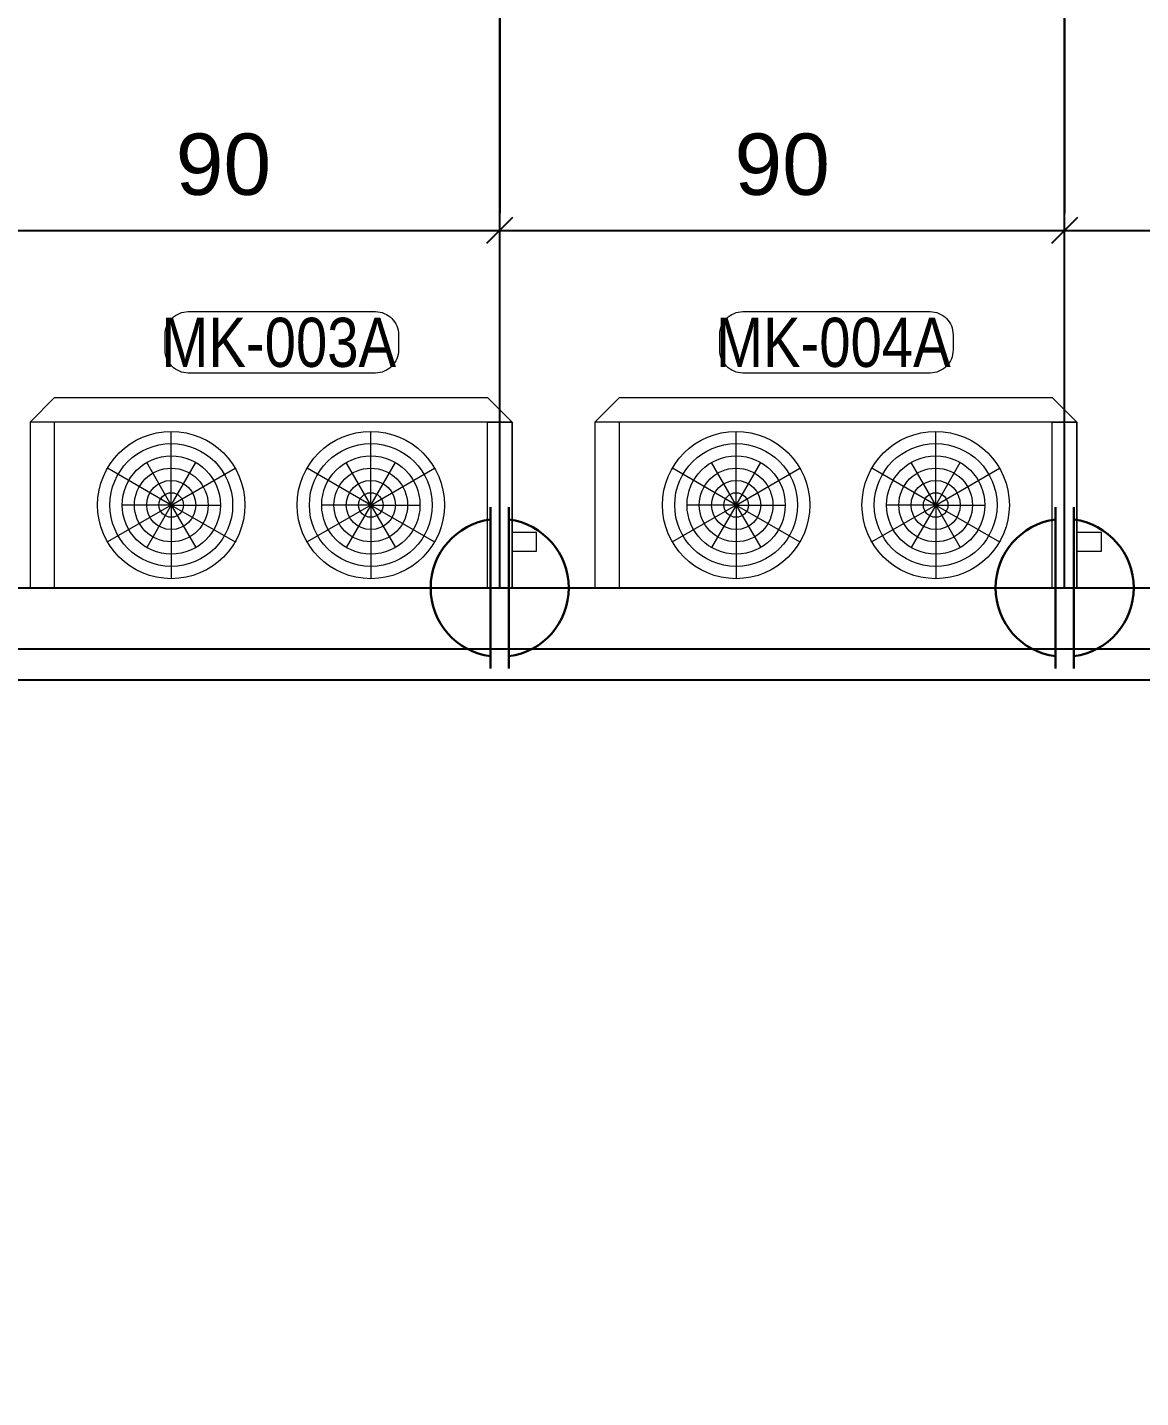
# Model space of a CAD drawing. Extents: x -5598 to 26293, y -3808 to 13850.
# Drawn here: x -1730.4 to -1549.1, y 6783.1 to 7006.3 of the extents above; entities that cross this region are included whole.
import ezdxf
from ezdxf.enums import TextEntityAlignment as Align

# ---------------------------------------------------------------- set-up
doc = ezdxf.new("R2010")
doc.units = 0
doc.header["$LTSCALE"] = 100
doc.header["$MEASUREMENT"] = 0
for name, color, linetype, lineweight in [('AD', 5, 'Continuous', 9), ('AK', 7, 'Continuous', 15), ('AP', 6, 'Continuous', 15)]:
    doc.layers.add(name, color=color, linetype=linetype, lineweight=lineweight)
for name, color, linetype in [('KA-PEN-5', 5, 'Continuous'), ('OLCU DIS', 7, 'Continuous'), ('Rec-mantolamakulerengi', 230, 'Continuous')]:
    doc.layers.add(name, color=color, linetype=linetype)
doc.layers.add('MAKPA ELEKTRIK', color=7, linetype='Continuous', lineweight=30, true_color=0x93039a)
doc.styles.add('MAKPA TESISAT', font='arial.ttf', dxfattribs={"height": 10})
doc.styles.add('olcu', font='romans.shx', dxfattribs={"width": 0.5})
doc.styles.add('POZ TEXT', font='ARIALN.TTF', dxfattribs={"height": 8})
doc.dimstyles.new('1-200', dxfattribs={"dimtxt": 40, "dimasz": 2, "dimexe": 0, "dimexo": 0, "dimgap": 10, "dimtad": 1, "dimdec": 4, "dimrnd": 0.1, "dimzin": 9, "dimdsep": 46, "dimtxsty": 'olcu', "dimblk1": 'SOL', "dimblk2": 'SAG', "dimsah": 1, "dimcen": 0, "dimse1": 1, "dimse2": 1, "dimclre": 13, "dimadec": 0, "dimazin": 0, "dimtfac": 1, "dimtdec": 4, "dimtix": 1, "dimtmove": 2, "dimatfit": 2, "dimldrblk": 'SOL', "dimfxl": 0, "dimtolj": 1, "dimarcsym": 0})
doc.dimstyles.new('MAKPA TESISAT DIM', dxfattribs={"dimscale": 0.7, "dimtxt": 12, "dimasz": 6, "dimexe": 4, "dimexo": 0, "dimgap": 8, "dimtad": 2, "dimtih": 1, "dimtoh": 1, "dimdec": 0, "dimrnd": 5, "dimzin": 0, "dimdsep": 46, "dimtxsty": 'MAKPA TESISAT', "dimblk1": 'OBLIQUE', "dimblk2": 'OBLIQUE', "dimsah": 1, "dimcen": 0, "dimdle": 3, "dimclrd": 256, "dimclre": 256, "dimclrt": 256, "dimadec": 0, "dimazin": 0, "dimtfac": 1, "dimtdec": 0, "dimtix": 1, "dimtofl": 0, "dimtmove": 2, "dimatfit": 3, "dimldrblk": 'OBLIQUE', "dimfxl": 0, "dimtvp": 7, "dimtolj": 1, "dimtzin": 0, "dimarcsym": 0})

# ---------------------------------------------------------------- blocks, each defined once
blk = doc.blocks.new('SOL')
at = {"color": 0}
for p, q in [((0, 30), (0, -6.96)), ((7.58, 0), (-6.97, 0))]:
    blk.add_line(p, q, dxfattribs=at)
blk.add_circle((0, 0), 3, dxfattribs=at)
blk = doc.blocks.new('SAG')
at = {"color": 0}
for p, q in [((0, -30), (0, 6.96)), ((7.58, 0), (-6.97, 0))]:
    blk.add_line(p, q, dxfattribs=at)
blk.add_circle((0, 0), 3, dxfattribs=at)
blk = doc.blocks.new('*D332')
at = {"layer": 'OLCU DIS', "color": 0, "lineweight": -2, "transparency": 16777216}
blk.add_line((21268, -935), (-2968, -935), dxfattribs=at)
at = {"layer": 'OLCU DIS', "color": 0, "lineweight": -2, "transparency": 16777216, "xscale": 2, "yscale": 2, "zscale": 2, "rotation": 180}
blk.add_blockref('SAG', (-2970, -935), dxfattribs=at)
at = {"layer": 'OLCU DIS', "color": 0, "lineweight": -2, "transparency": 16777216, "xscale": 2, "yscale": 2, "zscale": 2}
blk.add_blockref('SOL', (21270, -935), dxfattribs=at)
at = {"layer": 'OLCU DIS', "color": 0, "transparency": 16777216, "insert": (9295.64, -905), "char_height": 40, "attachment_point": 5, "style": 'olcu'}
blk.add_mtext('\\A1;24240', dxfattribs=at)
blk = doc.blocks.new('SOGUK ODA CIHAZ')
at = {"layer": 'AD', "ltscale": 2}
for p, q in [((27, 17.5), (27, 29.5)), ((59.5, 17.5), (59.5, 29.5)), ((27, 17.5), (16.61, 23.5)), ((27, 17.5), (23, 24.43)), ((27, 17.5), (31, 24.43)), ((27, 17.5), (37.39, 23.5)), ((59.5, 17.5), (49.11, 23.5)), ((59.5, 17.5), (55.5, 24.43)), ((59.5, 17.5), (63.5, 24.43)), ((59.5, 17.5), (69.89, 23.5)), ((27, 17.5), (16.61, 11.5)), ((27, 17.5), (19, 17.5)), ((27, 17.5), (23, 10.57)), ((27, 17.5), (35, 17.5)), ((27, 17.5), (37.39, 11.5)), ((27, 17.5), (31, 10.57)), ((27, 17.5), (27, 5.5)), ((59.5, 17.5), (49.11, 11.5)), ((59.5, 17.5), (51.5, 17.5)), ((59.5, 17.5), (55.5, 10.57)), ((59.5, 17.5), (59.5, 5.5)), ((59.5, 17.5), (67.5, 17.5)), ((59.5, 17.5), (69.89, 11.5)), ((59.5, 17.5), (63.5, 10.57))]:
    blk.add_line(p, q, dxfattribs=at)
for centre, radius in [((27, 17.5), 12), ((59.5, 17.5), 12), ((27, 17.5), 10), ((59.5, 17.5), 10), ((27, 17.5), 8), ((59.5, 17.5), 8), ((27, 17.5), 6), ((59.5, 17.5), 6), ((27, 17.5), 4), ((59.5, 17.5), 4), ((27, 17.5), 2), ((59.5, 17.5), 2)]:
    blk.add_circle(centre, radius, dxfattribs=at)
at = {"layer": 'AK', "ltscale": 2}
for points in [[(4, 4), (82.5, 4), (82.5, 31), (4, 31)], [(4, 31), (8, 31), (8, 4), (4, 4)], [(82.5, 31), (78.5, 31), (78.5, 4), (82.5, 4)], [(0, 22), (4, 22), (4, 25), (0, 25)], [(4, 4), (82.5, 4), (78.5, 0), (8, 0)]]:
    blk.add_lwpolyline(points, close=True, dxfattribs=at)
blk = doc.blocks.new('POZ_X')
at = {"layer": 'AP'}
blk.add_lwpolyline([(12.75, 10), (-17.75, 10, 0.414214), (-21.5, 6.25), (-21.5, 3.75, 0.414214), (-17.75, 0), (12.75, 0, 0.414214), (16.5, 3.75), (16.5, 6.25, 0.414214)], format="xyb", close=True, dxfattribs=at)
at = {"layer": 'AP', "style": 'POZ TEXT'}
blk.add_attdef('POZ_NO', text='', height=8, dxfattribs=at).set_placement((-3, 5), align=Align.MIDDLE_CENTER)
at = {"layer": 'AP', "style": 'POZ TEXT', "flags": 1}
blk.add_attdef('URUN_ADI', text='', height=7, dxfattribs=at).set_placement((-3, -4.34), align=Align.MIDDLE_CENTER)
blk = doc.blocks.new('ELK.KABLO')
at = {"layer": 'MAKPA ELEKTRIK'}
for p, q in [((-13.125, 1.5), (13.125, 1.5)), ((-13.125, -1.5), (13.125, -1.5))]:
    blk.add_line(p, q, dxfattribs=at)
for start, end in [(7.66226, 172.33774), (187.66226, 352.33774)]:
    blk.add_arc((0, 0), 11.25, start, end, dxfattribs=at)
blk = doc.blocks.new('_OBLIQUE')
at = {"color": 0, "linetype": 'ByBlock', "lineweight": -2}
blk.add_line((-0.5, -0.5), (0.5, 0.5), dxfattribs=at)
blk = doc.blocks.new('*D741')
at = {"layer": 'MAKPA ELEKTRIK', "lineweight": -2, "transparency": 16777216}
for p, q in [((-1743.5, 6915), (-1743.5, 6976.04)), ((-1653.5, 6915), (-1653.5, 6976.04)), ((-1745.6, 6973.24), (-1651.4, 6973.24))]:
    blk.add_line(p, q, dxfattribs=at)
at = {"layer": 'MAKPA ELEKTRIK', "lineweight": -2, "transparency": 16777216, "xscale": 4.199999999999999, "yscale": 4.199999999999999, "zscale": 4.199999999999999, "rotation": 180}
blk.add_blockref('_OBLIQUE', (-1743.5, 6973.24), dxfattribs=at)
at = {"layer": 'MAKPA ELEKTRIK', "lineweight": -2, "transparency": 16777216, "xscale": 4.199999999999999, "yscale": 4.199999999999999, "zscale": 4.199999999999999}
blk.add_blockref('_OBLIQUE', (-1653.5, 6973.24), dxfattribs=at)
at = {"layer": 'MAKPA ELEKTRIK', "transparency": 16777216, "insert": (-1698.5, 6983.95), "char_height": 10, "attachment_point": 5, "style": 'MAKPA TESISAT'}
blk.add_mtext('\\A1;90', dxfattribs=at)
blk = doc.blocks.new('*D742')
at = {"layer": 'MAKPA ELEKTRIK', "lineweight": -2, "transparency": 16777216}
for p, q in [((-1653.5, 6915), (-1653.5, 6976.04)), ((-1561.5, 6915), (-1561.5, 6976.04)), ((-1655.6, 6973.24), (-1559.4, 6973.24))]:
    blk.add_line(p, q, dxfattribs=at)
at = {"layer": 'MAKPA ELEKTRIK', "lineweight": -2, "transparency": 16777216, "xscale": 4.199999999999999, "yscale": 4.199999999999999, "zscale": 4.199999999999999, "rotation": 180}
blk.add_blockref('_OBLIQUE', (-1653.5, 6973.24), dxfattribs=at)
at = {"layer": 'MAKPA ELEKTRIK', "lineweight": -2, "transparency": 16777216, "xscale": 4.199999999999999, "yscale": 4.199999999999999, "zscale": 4.199999999999999}
blk.add_blockref('_OBLIQUE', (-1561.5, 6973.24), dxfattribs=at)
at = {"layer": 'MAKPA ELEKTRIK', "transparency": 16777216, "insert": (-1607.5, 6983.95), "char_height": 10, "attachment_point": 5, "style": 'MAKPA TESISAT'}
blk.add_mtext('\\A1;90', dxfattribs=at)
blk = doc.blocks.new('*D743')
at = {"layer": 'MAKPA ELEKTRIK', "lineweight": -2, "transparency": 16777216}
for p, q in [((-1561.5, 6915), (-1561.5, 6976.04)), ((-1471.5, 6915), (-1471.5, 6976.04)), ((-1563.6, 6973.24), (-1469.4, 6973.24))]:
    blk.add_line(p, q, dxfattribs=at)
at = {"layer": 'MAKPA ELEKTRIK', "lineweight": -2, "transparency": 16777216, "xscale": 4.199999999999999, "yscale": 4.199999999999999, "zscale": 4.199999999999999, "rotation": 180}
blk.add_blockref('_OBLIQUE', (-1561.5, 6973.24), dxfattribs=at)
at = {"layer": 'MAKPA ELEKTRIK', "lineweight": -2, "transparency": 16777216, "xscale": 4.199999999999999, "yscale": 4.199999999999999, "zscale": 4.199999999999999}
blk.add_blockref('_OBLIQUE', (-1471.5, 6973.24), dxfattribs=at)
at = {"layer": 'MAKPA ELEKTRIK', "transparency": 16777216, "insert": (-1516.5, 6983.95), "char_height": 10, "attachment_point": 5, "style": 'MAKPA TESISAT'}
blk.add_mtext('\\A1;90', dxfattribs=at)

msp = doc.modelspace()

# ---------------------------------------------------------------- linework, layer by layer
at = {"layer": 'KA-PEN-5'}
msp.add_lwpolyline([(-1760, 6905), (-1760, 6900), (-1460, 6900), (-1460, 6905)], close=True, dxfattribs=at)
at = {"layer": 'MAKPA ELEKTRIK'}
for p, q in [((-1653.5, 7006.04305), (-1653.5, 7156.04305)), ((-1561.5, 7006.04305), (-1561.5, 7156.04305)), ((-1653.5, 6976.04305), (-1653.5, 7006.04305)), ((-1561.5, 6976.04305), (-1561.5, 7006.04305))]:
    msp.add_line(p, q, dxfattribs=at)
at = {"layer": 'Rec-mantolamakulerengi'}
msp.add_line((-1753, 6914.9999), (-1201.5, 6914.99999), dxfattribs=at)

# ---------------------------------------------------------------- block references
at = {"layer": 'AK', "ltscale": 2, "rotation": 180}
for p in [(-1647.5, 6946.00003), (-1555.5, 6946.00003)]:
    msp.add_blockref('SOGUK ODA CIHAZ', p, dxfattribs=at)
at = {"layer": 'AP', "ltscale": 6}
ref = msp.add_blockref('POZ_X', (-1686.4862, 6960), dxfattribs=dict(at, xscale=-1, rotation=180))
ref.add_attrib('POZ_NO', 'MK-003A', dxfattribs={"height": 8, "style": 'POZ TEXT'}).set_placement((-1689.4862, 6955), align=Align.MIDDLE_CENTER)
ref = msp.add_blockref('POZ_X', (-1596.16027, 6960), dxfattribs=dict(at, xscale=-1, rotation=180))
ref.add_attrib('POZ_NO', 'MK-004A', dxfattribs={"height": 8, "style": 'POZ TEXT'}).set_placement((-1599.16027, 6955), align=Align.MIDDLE_CENTER)
at = {"layer": 'MAKPA ELEKTRIK', "rotation": 90}
for p in [(-1653.5, 6915.00004), (-1561.5, 6915.00004)]:
    msp.add_blockref('ELK.KABLO', p, dxfattribs=at)

# ---------------------------------------------------------------- dimensions: what is measured, and where the dimension line sits
at = {"layer": 'MAKPA ELEKTRIK'}
for base, p1, p2, picture, middle in [((-1653.5, 6973.24305), (-1743.5, 6915.00004), (-1653.5, 6915.00004), '*D741', (-1698.5, 6983.94878)), ((-1561.5, 6973.24305), (-1653.5, 6915.00004), (-1561.5, 6915.00004), '*D742', (-1607.5, 6983.94878)), ((-1471.5, 6973.24305), (-1561.5, 6915.00004), (-1471.5, 6915.00004), '*D743', (-1516.5, 6983.94878))]:
    dim = msp.add_linear_dim(base=base, p1=p1, p2=p2, dimstyle='MAKPA TESISAT DIM', override={"dimfxl": 0}, dxfattribs=at)
    dim.commit()
    dim.dimension.update_dxf_attribs({"geometry": picture, "text_midpoint": middle})
at = {"layer": 'OLCU DIS', "color": 7}
dim = msp.add_linear_dim(base=(-2970, -935), p1=(21270, -635), p2=(-2970, 7535), dimstyle='1-200', dxfattribs=at)
dim.commit()
dim.dimension.update_dxf_attribs({"geometry": '*D332', "text_midpoint": (9295.63768, -905), "dimtype": 160})

doc.saveas('drawing.dxf')
